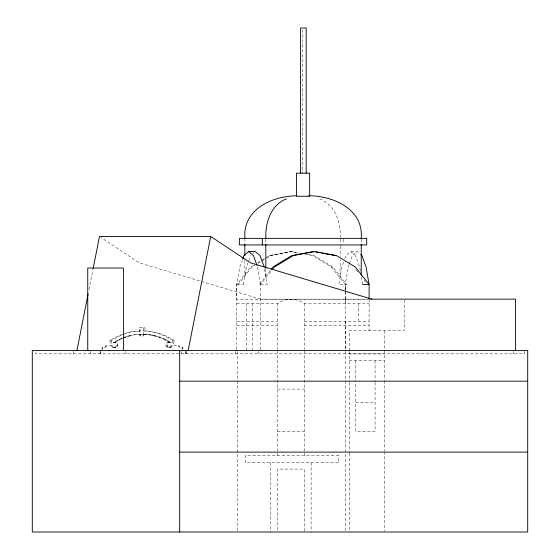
<?xml version="1.0" encoding="UTF-8"?>
<svg xmlns="http://www.w3.org/2000/svg" width="560" height="560" viewBox="0 0 560 560"><rect width="100%" height="100%" fill="white"/><g stroke="black" fill="none" stroke-linecap="round" stroke-linejoin="round"><path stroke-width="0.42" stroke-dasharray="2.8 2.1" d="M242.445 259.651L239.778 267.029L236.754 284.55L236.74 299.299L368.249 299.299M345.24 299.145L345.24 292.278M345.247 291.417L345.254 284.55L348.278 267.029L349.167 264.572M143.689 327.628L142.975 335.93M171.08 342.601L170.562 342.377A2.639 2.576 -90 0 0 167.405 344.246A2.639 2.576 -90 0 0 169.225 347.48A2.639 2.576 -90 0 0 172.382 345.611L174.454 340.725L173.033 340.725C164.157 334.943 153.979 331.156 143.304 330.925L144.718 330.925L145.11 327.628L139.013 327.628L139.762 335.93L143.689 335.93L143.689 334.285L142.975 334.285L151.844 335.181L161.917 338.331L169.659 342.601L171.08 342.601C159.726 335.146 145.6 332.738 132.307 335.181L124.628 337.365M243.376 284.55L246.407 267.029L250.558 255.549M88.963 289.632L93.037 269.045M343.609 262.108L341.831 267.029L338.807 284.55L346.703 284.55L332.941 267.029L314.062 255.549L306.586 254.163M344.799 258.825L345.982 255.549L350.735 251.552L357.175 251.552L359.555 253.547M349.461 263.746L352.429 255.549L357.175 251.552M173.033 340.725L170.968 345.611A2.639 2.576 -90 0 1 167.811 347.48A2.639 2.576 -90 0 1 165.984 344.246A2.639 2.576 -90 0 1 169.141 342.377L169.659 342.601M104.825 347.228L106.085 345.744L112.868 345.744A2.639 2.576 90 0 0 117.852 345.744L117.936 345.058A2.639 2.576 90 0 0 114.695 342.51L113.204 342.538L122.374 337.848M114.618 342.538L122.241 338.331M265.636 276.227L265.818 269.15M236.754 349.678L236.775 284.55L250.516 267.029L253.421 265.265M238.21 284.55L251.972 267.029L254.877 265.265M270.438 270.228L259.189 284.55L267.232 284.55L264.208 267.029M260.603 349.671L260.603 284.55L271.719 270.396M106.792 345.744L105.532 347.228L102.025 347.228L102.025 349.706M252.931 253.547L254.121 252.553M257.775 262.612L269.395 255.549L290.997 251.552L299.103 252.784M257.782 263.494L265.769 258.636M266.49 258.195L270.851 255.549L292.46 251.552M113.204 342.538L113.274 342.51A2.639 2.576 -90 0 1 116.522 345.058L116.431 345.744A2.639 2.576 -90 0 1 111.454 345.744L109.704 340.627C118.986 334.649 129.731 330.855 140.854 330.925L140.427 327.628M109.704 340.627L111.118 340.627L120.967 335.202L131.663 331.863L140.854 330.925M123.144 337.603L130.893 335.181L142.079 334.117L153.265 335.181M123.858 337.603L121.534 338.331L113.981 342.51A2.639 2.576 90 0 1 117.229 345.058L117.138 345.744A2.639 2.576 -90 0 1 112.161 345.744M123.018 338.086L132.307 335.181M269.395 255.549L290.997 251.552L299.313 253.092M305.123 254.163L312.606 255.549L331.485 267.029L332.941 267.029M339.983 275.996L340.263 259.742M236.754 284.55L243.383 284.55M368.368 299.145L260.603 299.145L139.279 262.85L100.926 237.412M236.74 303.478L277.487 303.478A24.549 23.975 90 0 1 304.255 303.478L369.103 303.478M236.74 321.475L277.487 321.475M304.255 321.475L369.103 321.475M236.74 325.654L277.487 325.654M304.255 325.654L369.103 325.654M139.762 334.285L140.469 334.285L140.469 335.93M165.508 339.92L166.215 339.92M168.476 342.293L169.897 342.293M113.946 342.419L115.36 342.419M168.476 347.571L169.897 347.571M113.946 347.697L115.36 347.697M349.265 353.948L384.356 353.948M349.265 360.542L384.356 360.542M277.487 389.102L304.255 389.102M355.747 402.472L375.081 402.472M277.487 431.459L304.255 431.459M144.718 330.925C155.393 331.156 165.578 334.943 174.454 340.725M152.558 335.181L162.624 338.331L170.366 342.601L169.855 342.377A2.639 2.576 -90 0 0 166.698 344.246A2.639 2.576 -90 0 0 168.518 347.48A2.639 2.576 -90 0 0 171.675 345.611L178.675 345.611L180.047 347.228M319.69 198.8C334.971 204.827 340.879 222.222 340.221 237.482M350.735 251.552L355.481 255.549L359.632 267.029L360.339 271.103M177.968 345.611L179.333 347.228L182.84 347.228L182.84 349.706M355.936 269.591L358.953 273.434M364.07 279.944L365.617 281.918M331.478 267.029L345.247 284.55L345.247 289.422M111.118 340.627L112.868 345.744M361.326 276.85L362.656 284.55M257.579 267.029L260.603 284.55M345.254 299.299L345.254 303.478M345.24 321.475L345.254 349.671L345.247 284.55M524.594 351.351L524.594 353.829L35.406 353.829L35.406 351.351M513.443 351.351L513.443 353.829M404.194 299.999L404.194 330.729L349.265 330.729L349.265 350.532M384.356 330.729L384.356 379.792M384.356 380.667L384.356 450.646M384.356 451.521L384.356 531.125M375.081 360.542L375.081 381.507M375.081 382.382L375.081 431.459L355.747 431.459L355.747 382.382M369.103 299.299L369.103 330.729M361.242 239.211L361.242 243.488M358.407 303.478L358.407 321.475M355.747 360.542L355.747 381.507M349.265 351.386L349.265 381.535M349.265 382.41L349.265 452.396M349.265 453.271L349.265 532M345.24 351.4L345.24 531.125M343.749 239.176L343.749 243.306M340.263 239.211L340.263 245.196M340.263 246.05L340.263 256.319M311.108 462.735L311.108 532M304.255 303.478L304.255 349.671M304.255 350.532L304.255 452.179M304.255 453.047L304.255 455.637M304.255 531.125L304.255 469.084L277.487 469.084L277.487 531.125M302.407 29.75L302.407 173.18M277.487 303.478L277.487 349.671M277.487 350.532L277.487 452.179M277.487 453.047L277.487 455.637M270.634 462.735L270.634 532M265.818 239.211L265.818 243.488M258.174 351.351L258.174 353.829M252.378 303.485L252.378 349.678M246.498 303.485L246.498 350.539M244.839 238.357L244.839 243.488M244.839 260.596L244.839 275.996M237.419 351.4L237.419 531.125M235.431 351.351L235.431 353.829M186.172 351.351L186.172 353.829M185.948 351.351L185.948 353.829M185.234 351.351L185.234 353.829M182.133 347.228L182.133 349.706M181.657 351.351L181.657 353.829M125.965 351.351L125.965 353.829M102.732 347.228L102.732 349.706M100.751 351.351L100.751 353.829M100.037 351.351L100.037 353.829M90.286 351.351L90.286 353.829M73.815 351.351L73.815 353.829M338.793 455.637L245.189 455.637L245.189 462.735L338.793 462.735L338.793 455.637"/><path stroke-width="0.84" d="M265.874 238.357C265.139 222.845 270.823 204.946 286.447 198.8M244.909 238.357C242.354 209.559 272.223 195.972 296.674 195.797M76.923 350.532L88.116 293.923M93.205 268.191L99.477 236.453L210.714 236.453L250.516 262.85L371.84 299.145M188.16 350.532L210.714 236.453M242.739 258.825L243.929 255.549L248.675 251.552L255.304 251.552L260.057 255.549L264.208 267.029M271.439 268.947L272.951 267.029L291.83 255.549L313.439 251.552M272.251 269.724L274.365 267.029L293.244 255.549L314.853 251.552L336.462 255.549L355.341 267.029L369.103 284.55L369.103 299.145M362.656 284.55L369.103 284.55L366.079 267.029L361.928 255.549L360.738 254.548M370.811 299.145L515.431 299.145L515.431 350.532M179.669 381.164L527.702 381.164M179.669 452.109L527.702 452.109M308.609 195.727C333.27 195.797 363.79 209.146 361.228 238.357M315.931 252.014L320.082 252.784M321.748 253.092L329.224 254.471M330.89 254.779L335.048 255.549M248.675 251.552L253.428 255.549L256.984 265.391M361.242 244.342L361.242 275.135M306.194 173.18L306.194 28L300.594 28L300.594 173.18M265.818 244.342L265.818 268.296M262.325 238.357L262.325 244.951M244.839 244.342L244.839 255.465M179.669 350.532L179.669 532M123.417 350.532L123.417 268.044L87.745 268.044L87.745 350.532M309.645 173.18L296.492 173.18L296.492 196.273L309.645 196.273L309.645 173.18M366.695 238.357L239.379 238.357L239.379 244.951L366.695 244.951L366.695 238.357M527.702 350.532L32.298 350.539L32.298 532L527.702 532L527.702 350.532"/></g></svg>
